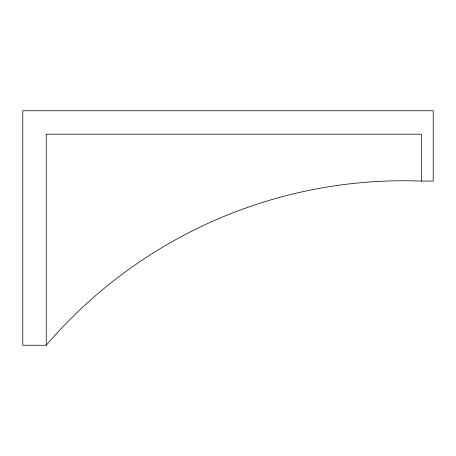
<?xml version="1.0" encoding="UTF-8"?>
<svg xmlns="http://www.w3.org/2000/svg" width="456" height="456" viewBox="0 0 456 456"><rect width="100%" height="100%" fill="white"/><g stroke="black" fill="none" stroke-linecap="round" stroke-linejoin="round"><path stroke-width="0.68" d="M421.475 181.095L433.2 181.095L433.2 110.745L22.8 110.745L22.8 345.255L46.25 345.255A470.495 470.495 0 0 1 421.475 181.095L421.475 134.195L46.25 134.195L46.25 345.255"/></g></svg>
